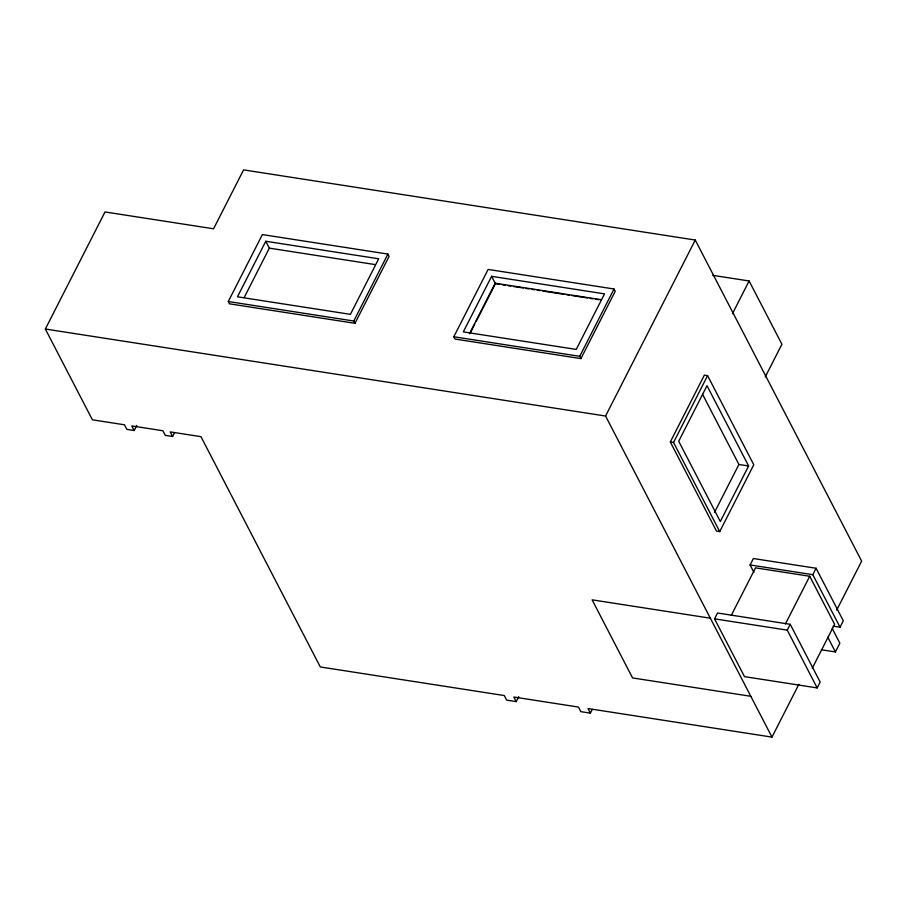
<?xml version="1.0" encoding="UTF-8"?>
<svg xmlns="http://www.w3.org/2000/svg" width="907" height="907" viewBox="0 0 907 907"><rect width="100%" height="100%" fill="white"/><g stroke="black" fill="none" stroke-linecap="round" stroke-linejoin="round"><path stroke-width="1.36" d="M136.753 425.496L134.191 430.519L126.855 429.385L124.474 424.793L92.401 419.805L45.35 329.026L105.008 211.943L213.564 228.802L243.575 169.881L695.25 240.038L861.65 561.116L836.673 610.15M228.281 301.521L262.384 234.584L387.901 254.073L389.092 256.375L354.977 323.311L229.471 303.822L228.281 301.521L353.787 321.021L354.977 323.311M265.785 241.262L237.475 296.804L350.397 314.344L378.695 258.79L265.785 241.262L269.345 248.144L375.294 264.606M134.191 430.519L131.821 425.927L162.886 430.757L165.267 435.349L172.613 436.494L174.529 432.718M244.266 297.383L269.345 248.144M353.787 321.021L387.901 254.073M453.806 336.758L488.113 269.436L614.028 288.993L615.218 291.294L580.922 358.605L454.997 339.048L453.806 336.758L579.732 356.315L580.922 358.605M491.617 276.329L463.307 331.883L576.228 349.422L604.527 293.868L491.617 276.329L495.426 283.687L499.61 284.333M469.452 333.719L495.188 283.222L601.137 299.673M470.336 332.914L474.837 324.082M476.13 321.554L495.426 283.687M579.732 356.315L614.028 288.993M798.874 684.32L771.97 737.119L605.57 416.03L695.25 240.038M172.613 436.494L170.233 431.891L200.957 436.664L320.307 666.962L504.281 695.544L506.662 700.136L516.208 701.621L518.747 696.633M732.448 313.697L749.114 280.977L712.789 275.343M670.307 441.958L704.354 375.124L707.585 375.634L753.785 464.769L719.727 531.604L716.496 531.105L670.307 441.958L673.538 442.469L719.727 531.604M673.538 442.469L707.585 375.634M516.208 701.621L513.827 697.029L578.451 707.063L580.831 711.655L590.378 713.14L592.282 709.399M765.236 376.961L781.902 344.241L749.114 280.977M714.478 512.444L738.922 464.475L702.517 394.239M748.615 465.983L720.305 521.525L678.708 441.255L707.007 385.713L748.615 465.983L738.922 464.475M714.546 618.846L717.528 613.007L790.224 624.299L820.166 682.075L817.184 687.925L744.488 676.633L714.546 618.846L787.242 630.138L817.184 687.925M753.978 572.453L750.089 564.948L753.366 558.519L816.085 568.258L843.317 620.796L840.041 627.225L833.068 626.147M731.201 615.536L755.497 567.839L809.724 576.262L834.633 624.333L812.253 668.255M785.417 623.948L809.724 576.262M840.041 627.225L812.808 574.687L816.085 568.258M787.242 630.138L790.224 624.299M821.447 649.775L835.404 651.94L839.871 643.176L832.195 628.381M502.399 284.764L505.176 285.195M507.965 285.626L510.754 286.068M513.543 286.499L523.305 288.007M526.094 288.449L528.883 288.88M531.672 289.31L534.461 289.741M537.239 290.172L540.028 290.614M542.817 291.045L563.735 294.287M566.524 294.718L569.313 295.16M572.09 295.591L587.43 297.972M590.219 298.403L593.008 298.834M595.797 299.276L598.586 299.707M45.35 329.026L605.57 416.03M750.089 564.948L812.808 574.687M710.351 618.2L592.101 599.833L632.564 677.926L750.815 696.293M771.97 737.119L587.997 708.548L590.378 713.14M827.728 637.145L835.404 651.94"/></g></svg>
